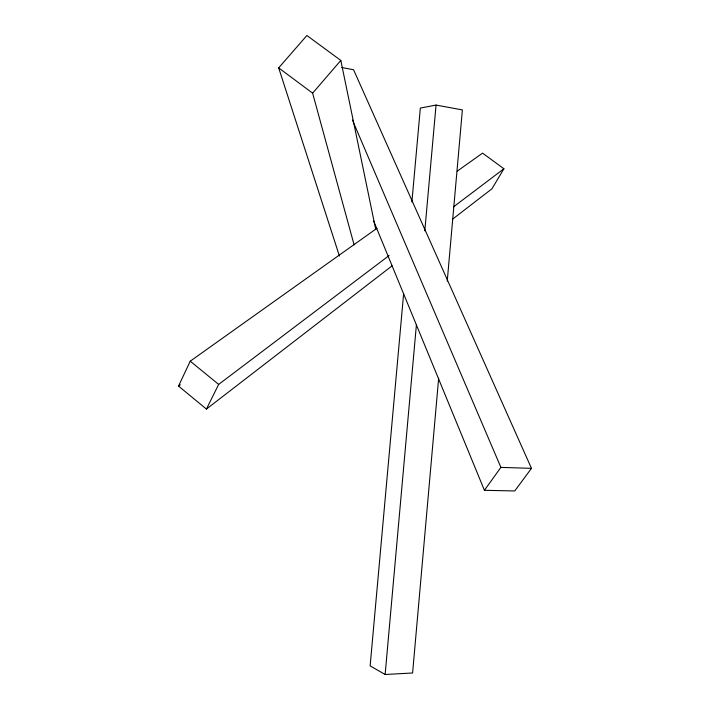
<?xml version="1.0" encoding="UTF-8"?>
<svg xmlns="http://www.w3.org/2000/svg" width="710" height="710" viewBox="0 0 710 710"><rect width="100%" height="100%" fill="white"/><g stroke="black" fill="none" stroke-linecap="round" stroke-linejoin="round"><path stroke-width="1.06" d="M438.656 378.199L412.599 672.982L385.131 674.5L416.415 324.683M424.802 230.883L436.046 105.08L462.379 109.917L447.247 281.045M403.635 293.647L370.141 665.9L385.131 674.5M411.889 201.968L420.338 108.08L436.046 105.08M392.089 265.833L206.424 409.075L178.529 386.08L190.236 361.186L377.001 228.256M206.424 409.075L218.662 384.412L389.107 255.556M457.302 171.11L482.569 153.129L503.914 168.767L491.923 188.816L452.518 219.212M373.7 221.103L484.415 490.299L500.896 467.384L531.471 468.351L353.571 69.757L341.767 67.494M531.471 468.351L514.741 490.956L484.415 490.299M354.104 244.861L312.622 93.17L340.818 60.43L306.889 35.5L278.684 67.876L339.416 256.017M453.575 206.823L503.914 168.767M178.529 386.08L180.322 384.776M278.684 67.876L312.622 93.17M190.236 361.186L218.662 384.412M352.408 120.026L500.896 467.384M340.818 60.43L375.714 229.374"/></g></svg>
